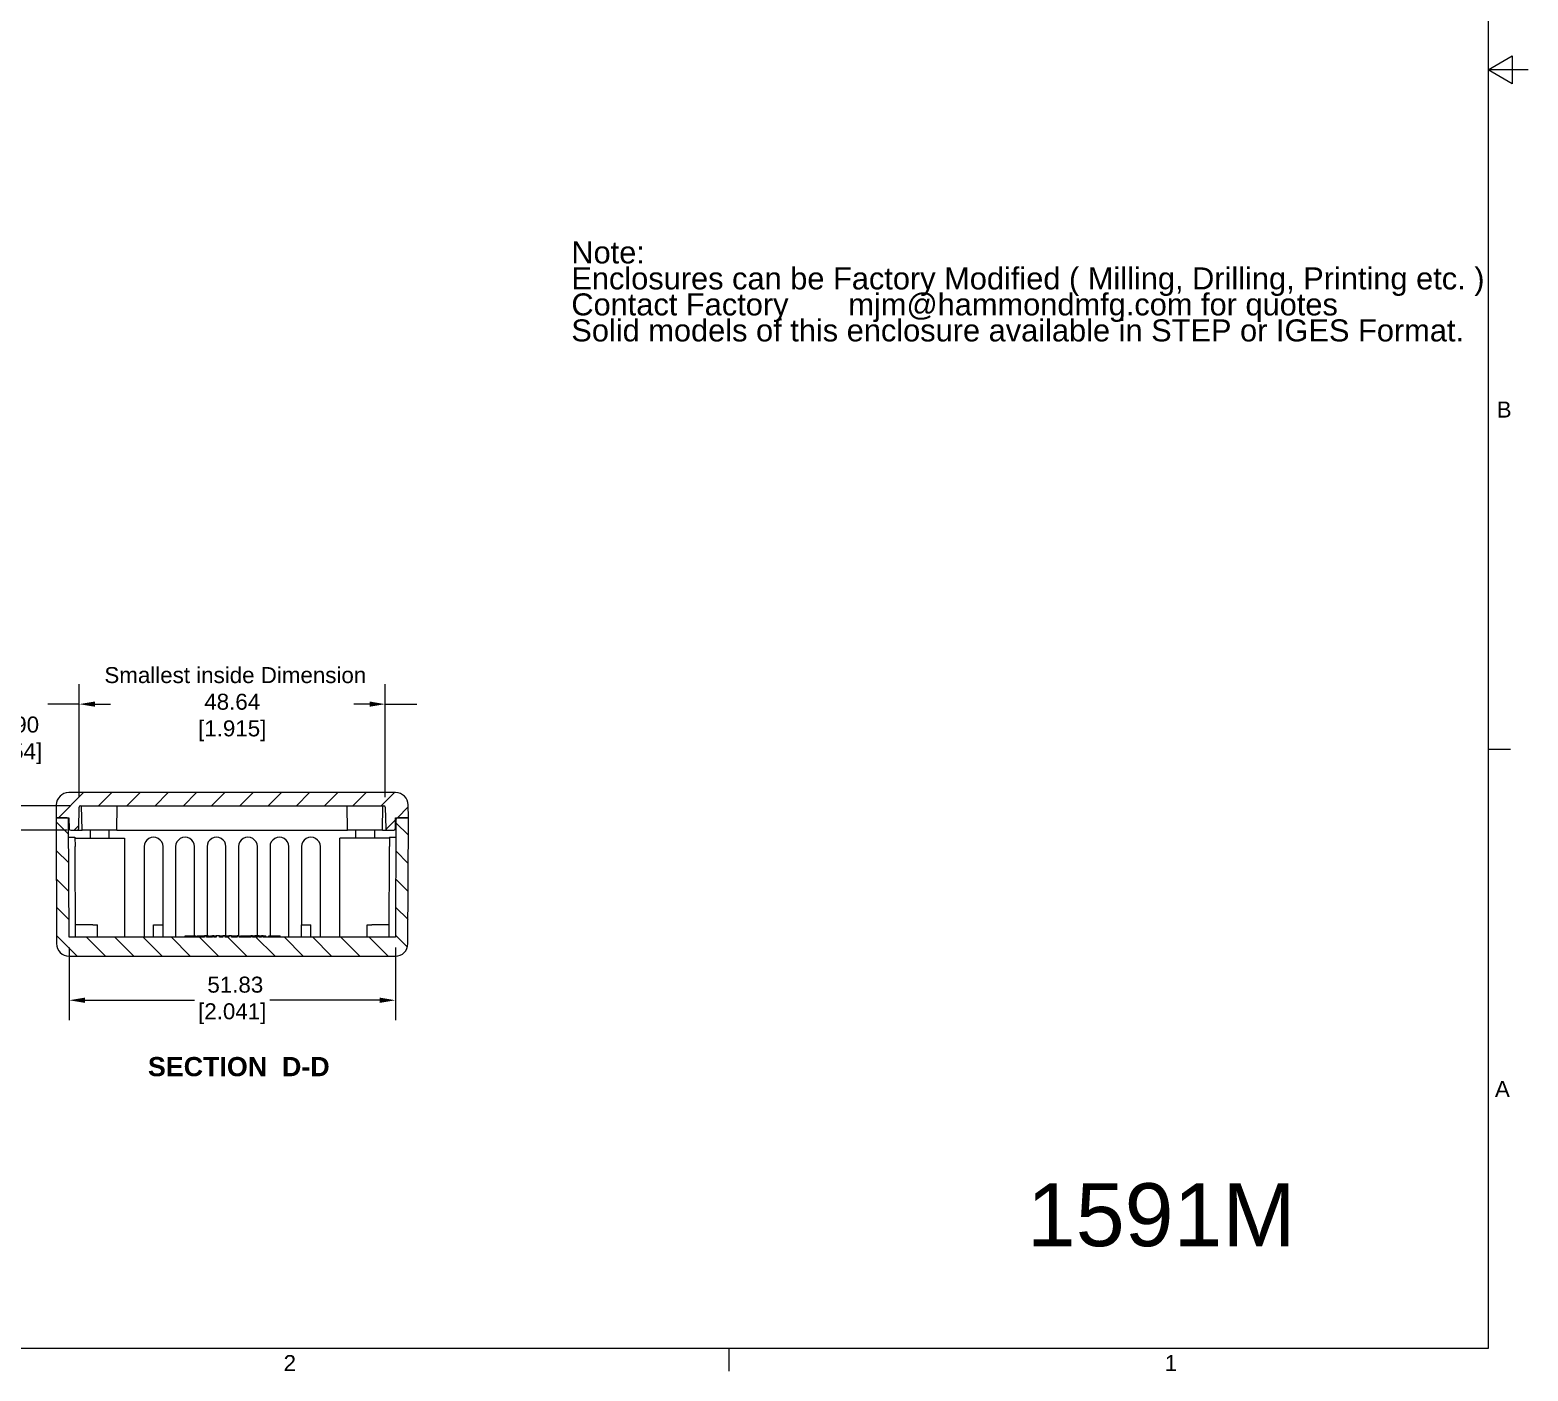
# Model space of a CAD drawing. Header units: millimetres. Extents: x 13 to 546, y 6 to 425.
# Drawn here: x 308.1 to 546.1, y 9.1 to 222.2 of the extents above; entities that cross this region are included whole.
import ezdxf

# ---------------------------------------------------------------- set-up
doc = ezdxf.new("R2010")
doc.units = ezdxf.units.MM
for name, color, linetype, lineweight in [('Dimension (ANSI)', 7, 'Continuous', 9), ('Hatch (ANSI)', 7, 'Continuous', 9), ('Sketch Geometry (ANSI)', 7, 'Continuous', 9), ('Symbol (ANSI)', 7, 'Continuous', 9), ('Visible (ANSI)', 7, 'Continuous', 18)]:
    doc.layers.add(name, color=color, linetype=linetype, lineweight=lineweight)
doc.styles.add('Label Text (ANSI)', font='ARIALBD.TTF')
doc.styles.add('Note Text (ANSI)', font='ARIAL.TTF')
doc.dimstyles.new('Default - mm (ANSI)', dxfattribs={"dimtxt": 2.54, "dimasz": 2.5, "dimexe": 3.175, "dimexo": 1.6002, "dimgap": 0.8, "dimtad": 0, "dimtih": 1, "dimtoh": 1, "dimrnd": 1e-08, "dimzin": 4, "dimdsep": 46, "dimtxsty": 'Note Text (ANSI)', "dimcen": 0.09, "dimdle": 10, "dimclrd": 256, "dimclre": 256, "dimclrt": 256, "dimadec": 1, "dimazin": 0, "dimtfac": 1.2, "dimtofl": 0, "dimtmove": 0, "dimatfit": 3, "dimfxl": 0, "dimtolj": 1, "dimtzin": 0, "dimlwd": -1, "dimlwe": -1, "dimarcsym": 0})

# ---------------------------------------------------------------- blocks, each defined once
blk = doc.blocks.new('Borders Default Border')
at = {"layer": 'Sketch Geometry (ANSI)'}
for p, q in [((539.75, 107.95), (543.31, 107.95)), ((419.1, 12.7), (419.1, 9.14))]:
    blk.add_line(p, q, dxfattribs=at)
at = {"layer": 'Sketch Geometry (ANSI)', "flags": 128}
for points in [[(19.05, 12.7), (19.05, 419.1), (539.75, 419.1), (539.75, 12.7), (19.05, 12.7)], [(546.1, 215.9), (539.75, 215.9), (543.56, 218.1), (543.56, 213.7), (539.75, 215.9)]]:
    blk.add_lwpolyline(points, dxfattribs=at)
at = {"layer": 'Symbol (ANSI)', "char_height": 2.54, "attachment_point": 7, "style": 'Note Text (ANSI)'}
for s, insert in [('B', (541.12, 160.65)), ('A', (540.84, 52.7)), ('2', (348.37, 9.14)), ('1', (488.37, 9.14))]:
    blk.add_mtext(s, dxfattribs=dict(at, insert=insert))
blk = doc.blocks.new('*D25')
at = {"layer": 'Defpoints', "color": 0}
for p in [(314.3, 78.06), (366.13, 78.06), (366.13, 68.06)]:
    blk.add_point(p, dxfattribs=at)
at = {"layer": 'Dimension (ANSI)'}
for p, q in [((314.3, 76.46), (314.3, 64.89)), ((366.13, 76.46), (366.13, 64.89)), ((316.8, 68.06), (334.22, 68.06)), ((363.63, 68.06), (346.2, 68.06))]:
    blk.add_line(p, q, dxfattribs=at)
for points in [[(316.8, 68.48), (316.8, 67.64), (314.3, 68.06)], [(363.63, 68.48), (363.63, 67.64), (366.13, 68.06)]]:
    blk.add_solid(points, dxfattribs=at)
at = {"layer": 'Dimension (ANSI)', "insert": (340.21, 71.81), "char_height": 2.54, "attachment_point": 2, "style": 'Note Text (ANSI)'}
blk.add_mtext('\\A1; 51.83\\P[2.041]', dxfattribs=at)
blk = doc.blocks.new('*D28')
at = {"layer": 'Defpoints', "color": 0}
for p in [(364.53, 115.11), (315.89, 98.72), (364.53, 98.72)]:
    blk.add_point(p, dxfattribs=at)
at = {"layer": 'Dimension (ANSI)'}
for p, q in [((315.89, 100.32), (315.89, 118.29)), ((364.53, 100.32), (364.53, 118.29)), ((313.39, 115.11), (310.89, 115.11)), ((315.89, 115.11), (313.39, 115.11)), ((318.39, 115.11), (320.89, 115.11)), ((362.03, 115.11), (359.53, 115.11)), ((364.53, 115.11), (367.03, 115.11)), ((367.03, 115.11), (369.53, 115.11))]:
    blk.add_line(p, q, dxfattribs=at)
for points in [[(318.39, 115.53), (318.39, 114.7), (315.89, 115.11)], [(362.03, 115.53), (362.03, 114.7), (364.53, 115.11)]]:
    blk.add_solid(points, dxfattribs=at)
at = {"layer": 'Dimension (ANSI)', "insert": (340.21, 121), "char_height": 2.54, "attachment_point": 2, "style": 'Note Text (ANSI)'}
blk.add_mtext('\\A1; {Smallest inside Dimension\\P}48.64\\P[1.915]', dxfattribs=at)
blk = doc.blocks.new('*D32')
at = {"layer": 'Defpoints', "color": 0}
for p in [(316.14, 98.96), (298.08, 95.06), (315.58, 95.06)]:
    blk.add_point(p, dxfattribs=at)
at = {"layer": 'Dimension (ANSI)'}
for p, q in [((298.08, 101.46), (298.08, 109.39)), ((298.08, 109.39), (300.58, 109.39)), ((314.54, 98.96), (294.9, 98.96)), ((313.98, 95.06), (294.9, 95.06)), ((298.08, 92.56), (298.08, 90.06))]:
    blk.add_line(p, q, dxfattribs=at)
for points in [[(297.66, 101.46), (298.5, 101.46), (298.08, 98.96)], [(297.66, 92.56), (298.5, 92.56), (298.08, 95.06)]]:
    blk.add_solid(points, dxfattribs=at)
at = {"layer": 'Dimension (ANSI)', "insert": (305.58, 113.14), "char_height": 2.54, "attachment_point": 2, "style": 'Note Text (ANSI)'}
blk.add_mtext('\\A1; 3.90\\P[.154]', dxfattribs=at)

msp = doc.modelspace()

# ---------------------------------------------------------------- hatches: boundary and pattern name
at = {"layer": 'Hatch (ANSI)'}
h = msp.add_hatch(dxfattribs=at)
h.set_pattern_fill('ANSI31', color=256, scale=25.4, style=0)
h.set_pattern_definition([(45, (0, 0), (-2.245064, 2.245064), [])])
edge = h.paths.add_edge_path()
edge.add_line((368.213, 97.061), (368.177, 99.096))
edge.add_ellipse((366.177, 99.061), major_axis=(2, 0.035), ratio=1, start_angle=0, end_angle=89)
edge.add_line((366.177, 101.061), (314.248, 101.061))
edge.add_ellipse((314.248, 99.061), major_axis=(0, 2), ratio=1, start_angle=0, end_angle=89)
edge.add_line((312.248, 99.096), (312.213, 97.061))
edge.add_line((312.213, 97.061), (313.964, 97.061))
edge.add_line((313.964, 97.061), (314.263, 97.061))
edge.add_line((314.263, 97.061), (314.293, 95.306))
edge.add_ellipse((314.543, 95.311), major_axis=(-0.25, -0.004), ratio=1, start_angle=0, end_angle=89)
edge.add_line((314.543, 95.061), (315.582, 95.061))
edge.add_ellipse((315.582, 95.311), major_axis=(0, -0.25), ratio=1, start_angle=0, end_angle=89)
edge.add_line((315.832, 95.306), (315.892, 98.715))
edge.add_ellipse((316.141, 98.711), major_axis=(-0.25, 0.004), ratio=1, start_angle=271, end_angle=360, ccw=False)
edge.add_line((316.141, 98.961), (364.284, 98.961))
edge.add_ellipse((364.284, 98.711), major_axis=(0, 0.25), ratio=1, start_angle=271, end_angle=360, ccw=False)
edge.add_line((364.534, 98.715), (364.593, 95.306))
edge.add_ellipse((364.843, 95.311), major_axis=(-0.25, -0.004), ratio=1, start_angle=0, end_angle=89)
edge.add_line((364.843, 95.061), (365.882, 95.061))
edge.add_ellipse((365.882, 95.311), major_axis=(0, -0.25), ratio=1, start_angle=0, end_angle=89)
edge.add_line((366.132, 95.306), (366.163, 97.061))
edge.add_line((366.163, 97.061), (366.462, 97.061))
edge.add_line((366.462, 97.061), (368.213, 97.061))
h = msp.add_hatch(dxfattribs=at)
h.set_pattern_fill('ANSI31', color=256, scale=25.4, angle=-90, style=0)
h.set_pattern_definition([(315, (0, 0), (2.245064, 2.245064), [])])
edge = h.paths.add_edge_path()
edge.add_line((312.213, 97.061), (312.3, 77.052))
edge.add_ellipse((314.3, 77.061), major_axis=(-2, -0.009), ratio=1, start_angle=0, end_angle=89.75)
edge.add_line((314.3, 75.061), (366.125, 75.061))
edge.add_ellipse((366.125, 77.061), major_axis=(0, -2), ratio=1, start_angle=0, end_angle=89.75)
edge.add_line((368.125, 77.052), (368.213, 97.061))
edge.add_line((368.213, 97.061), (366.462, 97.061))
edge.add_ellipse((366.462, 96.811), major_axis=(0, 0.25), ratio=1, start_angle=0, end_angle=89.75)
edge.add_line((366.212, 96.812), (366.13, 78.061))
edge.add_line((366.13, 78.061), (345.144, 78.061))
edge.add_line((345.144, 78.061), (345.144, 78.311))
edge.add_line((345.144, 78.311), (344.839, 78.311))
edge.add_line((344.839, 78.311), (344.839, 78.061))
edge.add_line((344.839, 78.061), (344.47, 78.061))
edge.add_line((344.47, 78.061), (344.47, 78.311))
edge.add_line((344.47, 78.311), (344.222, 78.311))
edge.add_line((344.222, 78.311), (344.222, 78.061))
edge.add_line((344.222, 78.061), (344.104, 78.061))
edge.add_line((344.104, 78.061), (344.104, 78.311))
edge.add_line((344.104, 78.311), (343.823, 78.311))
edge.add_line((343.823, 78.311), (343.823, 78.061))
edge.add_line((343.823, 78.061), (343.458, 78.061))
edge.add_line((343.458, 78.061), (343.458, 78.311))
edge.add_line((343.458, 78.311), (343.172, 78.311))
edge.add_line((343.172, 78.311), (343.172, 78.061))
edge.add_line((343.172, 78.061), (341.288, 78.061))
edge.add_line((341.288, 78.061), (341.288, 78.311))
edge.add_line((341.288, 78.311), (340.992, 78.311))
edge.add_line((340.992, 78.311), (340.992, 78.061))
edge.add_line((340.992, 78.061), (340.088, 78.061))
edge.add_line((340.088, 78.061), (340.088, 78.311))
edge.add_line((340.088, 78.311), (339.657, 78.311))
edge.add_line((339.657, 78.311), (339.657, 78.061))
edge.add_line((339.657, 78.061), (339.09, 78.061))
edge.add_line((339.09, 78.061), (339.09, 78.311))
edge.add_line((339.09, 78.311), (338.713, 78.311))
edge.add_line((338.713, 78.311), (338.713, 78.061))
edge.add_line((338.713, 78.061), (338.209, 78.061))
edge.add_line((338.209, 78.061), (338.209, 78.311))
edge.add_line((338.209, 78.311), (337.661, 78.311))
edge.add_line((337.661, 78.311), (337.661, 78.061))
edge.add_line((337.661, 78.061), (337.307, 78.061))
edge.add_line((337.307, 78.061), (337.307, 78.311))
edge.add_line((337.307, 78.311), (337.061, 78.311))
edge.add_line((337.061, 78.311), (337.061, 78.061))
edge.add_line((337.061, 78.061), (336.11, 78.061))
edge.add_line((336.11, 78.061), (336.11, 78.311))
edge.add_line((336.11, 78.311), (335.814, 78.311))
edge.add_line((335.814, 78.311), (335.814, 78.061))
edge.add_line((335.814, 78.061), (314.296, 78.061))
edge.add_line((314.296, 78.061), (314.214, 96.812))
edge.add_ellipse((313.964, 96.811), major_axis=(0.25, 0.001), ratio=1, start_angle=0, end_angle=89.75)
edge.add_line((313.964, 97.061), (312.213, 97.061))

# ---------------------------------------------------------------- linework, layer by layer
at = {"layer": 'Visible (ANSI)'}
for p, q in [((366.177, 101.061), (314.248, 101.061)), ((312.248, 99.096), (312.213, 97.061)), ((315.832, 95.306), (315.892, 98.715)), ((316.141, 98.961), (364.284, 98.961)), ((316.348, 95.061), (316.279, 98.961)), ((321.878, 95.061), (321.946, 98.961)), ((358.548, 95.061), (358.479, 98.961)), ((364.078, 95.061), (364.146, 98.961)), ((364.534, 98.715), (364.593, 95.306)), ((368.213, 97.061), (368.177, 99.096)), ((313.964, 97.061), (312.213, 97.061)), ((312.213, 97.061), (312.3, 77.052)), ((312.213, 97.061), (314.263, 97.061)), ((314.296, 78.061), (314.214, 96.812)), ((314.263, 97.061), (314.293, 95.306)), ((366.212, 96.812), (366.13, 78.061)), ((366.132, 95.306), (366.163, 97.061)), ((366.163, 97.061), (368.213, 97.061)), ((368.213, 97.061), (366.462, 97.061)), ((368.125, 77.052), (368.213, 97.061)), ((314.226, 93.961), (315.226, 93.965)), ((314.543, 95.061), (315.582, 95.061)), ((315.226, 93.965), (315.233, 92.465)), ((315.227, 93.811), (323.113, 93.811)), ((315.582, 95.061), (316.348, 95.061)), ((321.878, 95.061), (316.348, 95.061)), ((317.613, 95.061), (317.613, 93.811)), ((320.613, 95.061), (320.613, 93.811)), ((321.878, 95.061), (358.548, 95.061)), ((323.113, 93.811), (323.113, 78.061)), ((365.198, 93.811), (357.313, 93.811)), ((357.313, 78.061), (357.313, 93.811)), ((364.078, 95.061), (358.548, 95.061)), ((359.813, 95.061), (359.813, 93.811)), ((362.813, 95.061), (362.813, 93.811)), ((364.078, 95.061), (364.843, 95.061)), ((364.843, 95.061), (365.882, 95.061)), ((365.199, 93.965), (365.193, 92.465)), ((365.199, 93.965), (366.199, 93.961)), ((315.296, 78.061), (315.233, 92.465)), ((326.213, 92.465), (326.213, 78.061)), ((329.213, 80.061), (329.213, 92.465)), ((331.213, 92.465), (331.213, 78.061)), ((334.213, 78.311), (334.213, 92.465)), ((336.213, 92.465), (336.213, 78.311)), ((339.213, 78.311), (339.213, 92.465)), ((341.213, 92.465), (341.213, 78.311)), ((344.213, 78.311), (344.213, 92.465)), ((346.213, 92.465), (346.213, 78.311)), ((349.213, 78.061), (349.213, 92.465)), ((351.213, 92.465), (351.213, 80.061)), ((354.213, 78.061), (354.213, 92.465)), ((365.13, 78.061), (365.193, 92.465)), ((318.046, 80.061), (315.287, 80.061)), ((318.046, 80.061), (318.796, 80.061)), ((318.796, 78.061), (318.796, 80.061)), ((327.713, 78.061), (327.713, 80.061)), ((327.713, 80.061), (329.213, 80.061)), ((329.213, 78.061), (329.213, 80.061)), ((351.213, 80.061), (352.713, 80.061)), ((351.213, 78.061), (351.213, 80.061)), ((352.713, 78.061), (352.713, 80.061)), ((361.63, 80.061), (362.38, 80.061)), ((361.63, 78.061), (361.63, 80.061)), ((365.138, 80.061), (362.38, 80.061)), ((335.814, 78.061), (314.296, 78.061)), ((332.743, 78.311), (333.049, 78.311)), ((332.743, 78.061), (332.743, 78.311)), ((333.049, 78.311), (334.108, 78.311)), ((333.049, 78.061), (333.049, 78.311)), ((334.108, 78.311), (334.413, 78.311)), ((334.108, 78.061), (334.108, 78.311)), ((334.413, 78.061), (334.413, 78.311)), ((334.631, 78.311), (334.941, 78.311)), ((334.631, 78.061), (334.631, 78.311)), ((334.941, 78.311), (335.149, 78.311)), ((334.941, 78.061), (334.941, 78.311)), ((335.149, 78.311), (335.396, 78.311)), ((335.149, 78.061), (335.149, 78.311)), ((335.396, 78.311), (335.814, 78.311)), ((335.396, 78.061), (335.396, 78.311)), ((336.11, 78.311), (335.814, 78.311)), ((335.814, 78.311), (335.814, 78.061)), ((336.11, 78.061), (336.11, 78.311)), ((336.11, 78.311), (336.236, 78.311)), ((337.061, 78.061), (336.11, 78.061)), ((336.236, 78.311), (336.559, 78.311)), ((336.236, 78.061), (336.236, 78.311)), ((336.559, 78.061), (336.559, 78.311)), ((336.777, 78.311), (337.061, 78.311)), ((336.777, 78.061), (336.777, 78.311)), ((337.307, 78.311), (337.061, 78.311)), ((337.061, 78.311), (337.061, 78.061)), ((337.307, 78.061), (337.307, 78.311)), ((337.307, 78.311), (337.516, 78.311)), ((337.661, 78.061), (337.307, 78.061)), ((337.516, 78.311), (337.661, 78.311)), ((338.209, 78.311), (337.661, 78.311)), ((337.661, 78.311), (337.661, 78.061)), ((338.209, 78.061), (338.209, 78.311)), ((338.209, 78.311), (338.323, 78.311)), ((338.713, 78.061), (338.209, 78.061)), ((338.323, 78.311), (338.443, 78.311)), ((338.323, 78.061), (338.323, 78.311)), ((338.443, 78.311), (338.604, 78.311)), ((338.443, 78.061), (338.443, 78.311)), ((338.604, 78.311), (338.713, 78.311)), ((338.604, 78.061), (338.604, 78.311)), ((339.09, 78.311), (338.713, 78.311)), ((338.713, 78.311), (338.713, 78.061)), ((339.09, 78.061), (339.09, 78.311)), ((339.09, 78.311), (339.333, 78.311)), ((339.657, 78.061), (339.09, 78.061)), ((339.333, 78.311), (339.622, 78.311)), ((339.622, 78.311), (339.657, 78.311)), ((339.622, 78.061), (339.622, 78.311)), ((340.088, 78.311), (339.657, 78.311)), ((339.657, 78.311), (339.657, 78.061)), ((340.088, 78.061), (340.088, 78.311)), ((340.088, 78.311), (340.095, 78.311)), ((340.992, 78.061), (340.088, 78.061)), ((340.095, 78.311), (340.281, 78.311)), ((340.095, 78.061), (340.095, 78.311)), ((340.281, 78.311), (340.574, 78.311)), ((340.281, 78.061), (340.281, 78.311)), ((340.574, 78.311), (340.992, 78.311)), ((340.574, 78.061), (340.574, 78.311)), ((341.288, 78.311), (340.992, 78.311)), ((340.992, 78.311), (340.992, 78.061)), ((341.288, 78.061), (341.288, 78.311)), ((343.172, 78.061), (341.288, 78.061)), ((341.522, 78.311), (341.796, 78.311)), ((341.522, 78.061), (341.522, 78.311)), ((341.796, 78.311), (342.538, 78.311)), ((342.538, 78.311), (343.172, 78.311)), ((343.458, 78.311), (343.172, 78.311)), ((343.172, 78.311), (343.172, 78.061)), ((343.458, 78.061), (343.458, 78.311)), ((343.458, 78.311), (343.823, 78.311)), ((343.823, 78.061), (343.458, 78.061)), ((344.104, 78.311), (343.823, 78.311)), ((343.823, 78.311), (343.823, 78.061)), ((344.104, 78.061), (344.104, 78.311)), ((344.104, 78.311), (344.176, 78.311)), ((344.222, 78.061), (344.104, 78.061)), ((344.176, 78.311), (344.222, 78.311)), ((344.176, 78.061), (344.176, 78.311)), ((344.47, 78.311), (344.222, 78.311)), ((344.222, 78.311), (344.222, 78.061)), ((344.47, 78.061), (344.47, 78.311)), ((344.47, 78.311), (344.839, 78.311)), ((344.839, 78.061), (344.47, 78.061)), ((345.144, 78.311), (344.839, 78.311)), ((344.839, 78.311), (344.839, 78.061)), ((345.144, 78.061), (345.144, 78.311)), ((345.144, 78.311), (345.194, 78.311)), ((366.13, 78.061), (345.144, 78.061)), ((345.194, 78.311), (345.537, 78.311)), ((345.194, 78.061), (345.194, 78.311)), ((345.537, 78.061), (345.537, 78.311)), ((346.003, 78.311), (346.532, 78.311)), ((346.003, 78.061), (346.003, 78.311)), ((346.532, 78.311), (347.347, 78.311)), ((347.347, 78.311), (347.816, 78.311)), ((347.347, 78.061), (347.347, 78.311)), ((347.816, 78.061), (347.816, 78.311)), ((314.3, 75.061), (366.125, 75.061))]:
    msp.add_line(p, q, dxfattribs=at)
for centre, radius, start, end in [((314.248, 99.061), 2, 90, 179), ((366.177, 99.061), 2, 1, 90), ((316.141, 98.711), 0.25, 90, 179), ((364.284, 98.711), 0.25, 1, 90), ((313.964, 96.811), 0.25, 0.25, 90), ((314.543, 95.311), 0.25, 181, 270), ((315.582, 95.311), 0.25, 270, 359), ((364.843, 95.311), 0.25, 181, 270), ((365.882, 95.311), 0.25, 270, 359), ((366.462, 96.811), 0.25, 90, 179.75), ((314.3, 77.061), 2, 180.25, 270), ((366.125, 77.061), 2, 270, 359.75)]:
    msp.add_arc(centre, radius, start, end, dxfattribs=at)
for centre in [(327.713, 92.465), (332.713, 92.465), (337.713, 92.465), (342.713, 92.465), (347.713, 92.465), (352.713, 92.465)]:
    msp.add_ellipse(centre, major_axis=(1.5, 0), ratio=0.9999905, start_param=0, end_param=3.1415927, dxfattribs=at)

# ---------------------------------------------------------------- block references
msp.add_blockref('Borders Default Border', (0, 0))

# ---------------------------------------------------------------- texts
at = {"layer": 'Symbol (ANSI)', "color": 5, "true_color": 0x0000ff, "insert": (394.09, 188.642), "char_height": 3.5, "width": 145.99287, "attachment_point": 1, "line_spacing_factor": 0.708166, "style": 'Note Text (ANSI)'}
msp.add_mtext('{\\fArial|b0|i0;\\H3.5000;Note:\\PEnclosures can be Factory Modified ( Milling, Drilling, Printing etc. )\\PContact Factory       mjm@hammondmfg.com for quotes\\PSolid models of this enclosure available in STEP or IGES Format.\\fArial|b0|i0;\\H4.0000;\\P}', dxfattribs=at)
at = {"layer": 'Symbol (ANSI)', "insert": (326.818, 55.948), "char_height": 3.05, "attachment_point": 7, "style": 'Label Text (ANSI)'}
msp.add_mtext('SECTION  D-D', dxfattribs=at)
at = {"layer": 'Symbol (ANSI)', "insert": (487.827, 38.979), "char_height": 10, "width": 118.39817, "attachment_point": 2, "style": 'Note Text (ANSI)'}
msp.add_mtext('{\\fArial|b0|i0;\\H10.0000;1591M}', dxfattribs=at)

# ---------------------------------------------------------------- dimensions: what is measured, and where the dimension line sits
at = {"layer": 'Dimension (ANSI)'}
for base, p1, p2, angle, text, override, picture, middle in [((364.534, 115.114), (315.892, 98.715), (364.534, 98.715), 180, ' {Smallest inside Dimension\\P}<>\\X[1.915]', {"dimtih": 0, "dimtoh": 0, "dimdec": 2, "dimpost": '\\X', "dimtp": 0, "dimtm": 0, "dimtdec": 2, "dimatfit": 1, "dimtvp": -0.333333}, '*D28', (340.213, 115.114)), ((298.079, 95.061), (316.141, 98.961), (315.582, 95.061), 270, ' <>\\X[.154]', {"dimdec": 2, "dimpost": '\\X', "dimtp": 0, "dimtm": 0, "dimtdec": 2, "dimatfit": 1, "dimtvp": -0.25}, '*D32', (305.582, 109.389)), ((366.13, 68.061), (314.296, 78.061), (366.13, 78.061), 180, ' <>\\X[2.041]', {"dimtih": 0, "dimtoh": 0, "dimdec": 2, "dimpost": '\\X', "dimtp": 0, "dimtm": 0, "dimtdec": 2, "dimatfit": 1, "dimtvp": -0.25}, '*D25', (340.213, 68.061))]:
    dim = msp.add_linear_dim(base=base, p1=p1, p2=p2, angle=angle, text=text, dimstyle='Default - mm (ANSI)', override=override, dxfattribs=at)
    dim.commit()
    dim.dimension.update_dxf_attribs({"geometry": picture, "text_midpoint": middle, "dimtype": 160})

doc.saveas('drawing.dxf')
